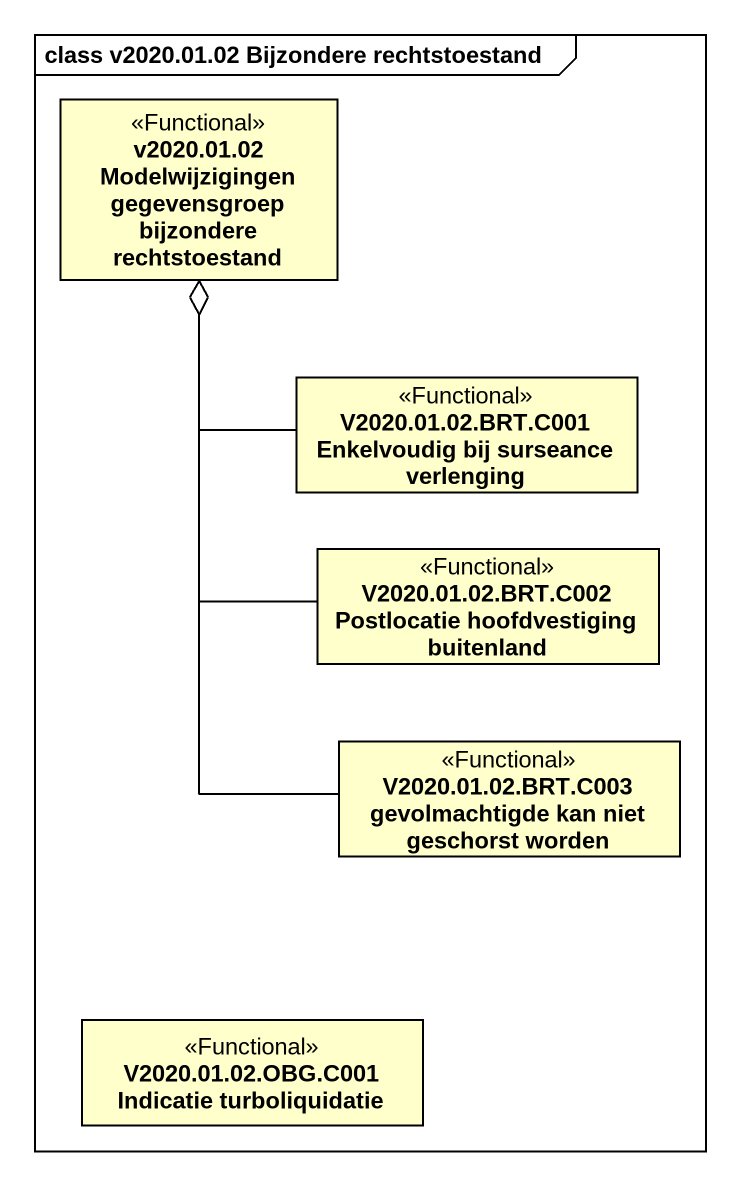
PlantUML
@startuml
mainframe class v2020.01.02 Bijzondere rechtstoestand
hide circle
hide empty members
class "v2020.01.02 Modelwijzigingen gegevensgroep bijzondere rechtstoestand" as v2020_01_02 <<Functional>>
class "V2020.01.02.BRT.C001 Enkelvoudig bij surseance verlenging" as V2020_01_02_BRT_C001 <<Functional>>
class "V2020.01.02.BRT.C002 Postlocatie hoofdvestiging buitenland" as V2020_01_02_BRT_C002 <<Functional>>
class "V2020.01.02.BRT.C003 gevolmachtigde kan niet geschorst worden" as V2020_01_02_BRT_C003 <<Functional>>
class "V2020.01.02.OBG.C001 Indicatie turboliquidatie" as V2020_01_02_OBG_C001 <<Functional>>
V2020_01_02_BRT_C001 -up-o v2020_01_02
V2020_01_02_BRT_C002 -up-o v2020_01_02
V2020_01_02_BRT_C003 -up-o v2020_01_02
@enduml
